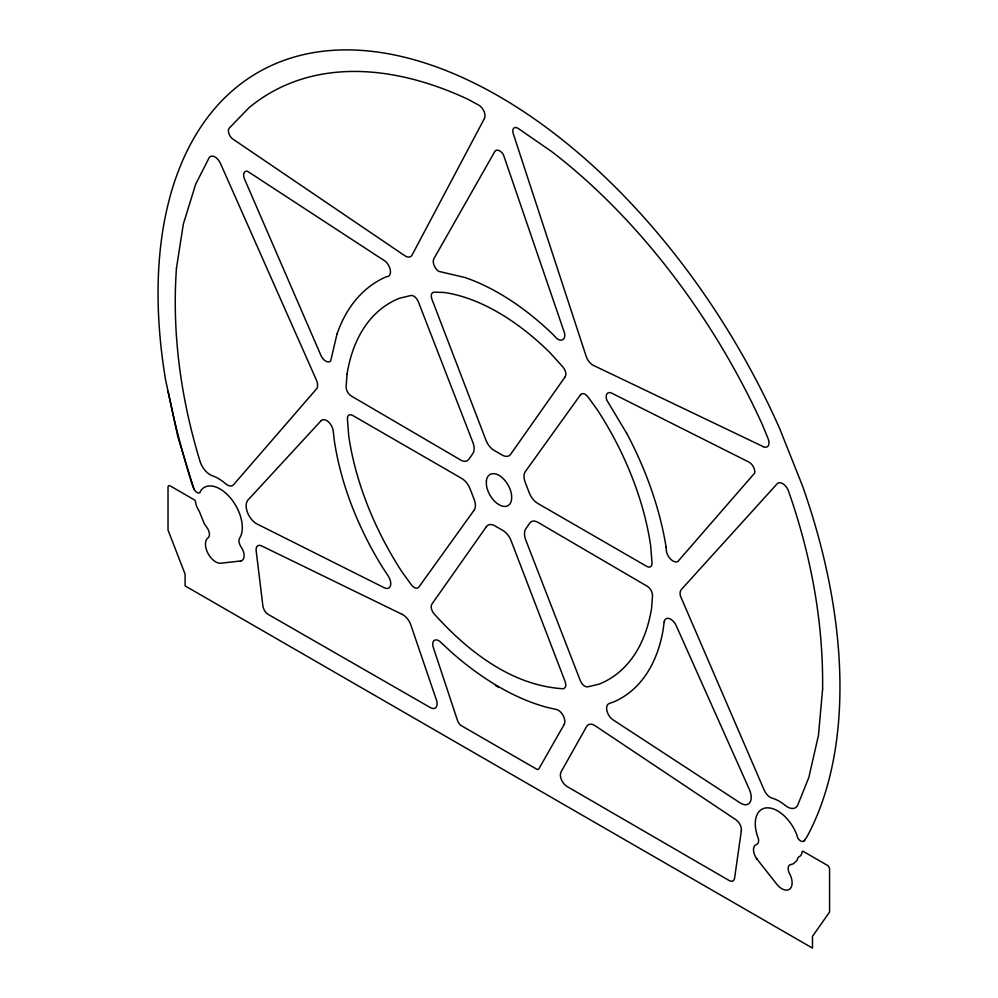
<?xml version="1.0" encoding="UTF-8"?>
<svg xmlns="http://www.w3.org/2000/svg" width="998" height="998" viewBox="0 0 998 998"><rect width="100%" height="100%" fill="white"/><g stroke="black" fill="none" stroke-linecap="round" stroke-linejoin="round"><path stroke-width="1.5" d="M241.129 560.926L220.932 563.209A14.446 8.346 60 0 1 207.646 552.705A14.446 8.346 60 0 1 208.407 537.573A7.972 4.603 60 0 0 207.921 529.077L204.303 523.775L199.176 511.063A13.036 7.522 60 0 1 195.558 502.169L195.483 501.52A1.871 1.073 60 0 0 194.236 499.786L170.259 485.939A3.156 1.821 60 0 0 168.026 487.236L168.026 530.113L185.104 574.137L185.104 585.888L812.484 948.1L812.484 936.349L829.575 912.047L829.575 869.171A3.156 1.821 60 0 0 827.342 865.303L803.353 851.456A1.871 1.073 60 0 0 802.118 851.756L802.043 852.329A13.036 7.522 60 0 1 798.425 857.045L796.828 860.55L793.298 863.831L789.68 864.942A7.972 4.603 60 0 0 789.181 872.876A14.446 8.346 60 0 1 789.954 888.894A14.446 8.346 60 0 1 776.669 884.066L756.472 858.455M757.158 859.328A10.666 6.163 60 0 1 756.472 844.52A7.735 4.466 60 0 0 758.268 838.283A31.487 18.176 60 0 1 766.427 807.869A31.487 18.176 60 0 1 796.841 834.839L797.776 837.996A6.013 3.468 60 0 0 803.802 841.177L804.538 840.316M804.226 840.865L806.958 836.811A482.184 278.392 60 0 0 802.554 486.051L779.7 428.629A482.184 278.392 60 0 0 363.946 50.586A482.184 278.392 60 0 0 165.606 380.001L177.781 436.563L193.986 489.319M495.457 685.476L498.8 687.435M626.619 433.219L606.784 400.073A8.308 4.803 60 0 1 611.674 393.125L748.912 462.086A7.797 4.503 60 0 1 754.663 473.089L677.804 561.55A9.755 5.639 60 0 1 666.502 551.869L666.065 547.154M168.026 391.241L174.039 418.636A655.886 378.679 60 0 0 181.025 446.243L183.557 455.487A655.886 378.679 60 0 0 191.778 483.269L194.273 489.806A6.013 3.468 60 0 0 199.825 492.775L200.76 490.704A31.487 18.176 60 0 1 231.174 498.838A31.487 18.176 60 0 1 239.32 538.671A7.735 4.466 60 0 0 241.129 546.991A10.666 6.163 60 0 1 240.443 561.013M626.644 433.169A241.092 139.196 60 0 1 666.09 547.091M176.446 268.312C171.818 333.157 180.9 398.427 199.775 460.502A15.606 9.007 60 0 0 212.337 475.747A41.691 24.064 60 0 1 226.022 484.117A10.392 6 60 0 0 233.495 484.791L316.441 388.983A9.755 5.626 60 0 0 317.302 387.349L317.476 386.688A9.755 5.626 60 0 0 316.378 380.026L220.496 163.485A9.381 5.414 60 0 0 214.445 156.698A9.381 5.414 60 0 0 208.981 158.008L195.633 184.343L183.345 224.039L176.446 268.312M486.388 480.849L486.388 484.679A17.989 10.392 60 0 0 497.341 503.653L500.659 505.574A17.989 10.392 60 0 0 511.612 499.25L511.612 495.407A17.989 10.392 60 0 0 500.659 476.445L499 475.36A17.989 10.392 60 0 0 486.388 480.849M347.03 374.188L346.131 386.5A7.398 4.279 60 0 0 351.308 396.031L461.251 460.352A13.261 7.66 60 0 0 468.811 459.317L472.852 453.566A13.76 7.947 60 0 0 472.852 442.326L418.337 301.745A7.348 4.242 60 0 0 410.839 295.52L399.35 298.29A218.599 126.21 60 0 0 347.03 374.188M652.505 595.856L651.594 608.181A218.599 126.21 60 0 1 599.287 684.067L587.797 686.836A7.348 4.242 60 0 1 580.3 680.611L525.771 540.043A13.76 7.947 60 0 1 525.784 528.803L529.826 523.039A13.261 7.66 60 0 1 537.373 522.004L647.328 586.325A7.398 4.279 60 0 1 652.505 595.856M822.601 689.131L818.447 735.401L808.829 777.479L797.889 804.712A15.606 9.007 60 0 1 785.326 805.448A41.691 24.064 60 0 0 771.641 798.013A10.392 6 60 0 1 764.169 790.067L680.362 595.843A9.755 5.626 60 0 1 681.285 589.593L777.168 483.768A9.381 5.414 60 0 1 783.218 483.968A9.381 5.414 60 0 1 788.682 491.59C810.887 554.95 823.437 621.879 822.601 689.131M664.157 622.016L663.071 630.187A215.231 124.263 60 0 1 614.556 701.569L609.117 703.565A9.681 5.589 60 0 0 606.934 710.825A9.681 5.589 60 0 0 612.997 719.808L740.217 802.928A14.608 8.433 60 0 0 749.885 802.479A14.608 8.433 60 0 0 749.386 789.505L676.22 625.671A9.419 5.439 60 0 0 669.209 618.535A9.419 5.439 60 0 0 664.157 622.016M741.352 830.673L734.578 878.277A7.747 4.479 60 0 1 729.151 880.523L567.001 786.461A9.406 5.439 60 0 1 561.038 771.953L586.649 726.457A12.338 7.123 60 0 1 595.157 725.758L736 819.807A8.308 4.803 60 0 1 741.352 830.673M337.025 333.968L330.675 360.977A8.308 4.803 60 0 1 320.894 355.338L244.572 179.166A7.797 4.503 60 0 1 247.454 171.232L385.515 261.389A9.755 5.639 60 0 1 388.796 276.159L385.665 277.032A241.092 139.196 60 0 0 337.025 333.968M484.442 118.463L412.049 255.114A10.279 5.938 60 0 1 404.839 255.738L232.921 139.109A6.986 4.029 60 0 1 228.866 133.458A6.986 4.029 60 0 1 229.328 128.031L248.964 107.747A457.895 264.358 60 0 1 467.513 99.052L478.691 105.089A8.658 5.002 60 0 1 484.442 118.463M494.771 151.571L433.856 258.769A8.308 4.803 60 0 0 438.746 271.369L464.931 277.506A241.092 139.196 60 0 1 553.017 334.492L556.585 338.347A9.755 5.639 60 0 0 564.606 333.257L503.404 154.64A7.797 4.503 60 0 0 494.771 151.571M564.157 724.486L538.945 768.697A3.892 2.246 60 0 1 536.475 769.046L461.413 725.708A6.025 3.481 60 0 1 457.558 720.668L433.319 647.452A8.483 4.903 60 0 1 434.205 640.466A8.483 4.903 60 0 1 440.517 642.026L450.36 651.232A262.237 151.409 60 0 0 548.064 707.644L556.397 709.478A9.207 5.314 60 0 1 563.284 715.766A9.207 5.314 60 0 1 564.157 724.486M565.205 376.757L510.627 454.315A13.76 7.947 60 0 1 502.206 455.076L494.11 450.397A13.261 7.66 60 0 1 486.288 441.029L431.947 299.288A7.398 4.279 60 0 1 434.255 292.164L444.347 292.476A218.599 126.21 60 0 1 550.073 352.793L562.872 366.965A7.348 4.242 60 0 1 565.205 376.757M486.45 526.582L431.872 604.152A7.348 4.242 60 0 0 434.205 613.945C467.488 650.945 511.388 685.501 562.822 688.732A7.398 4.279 60 0 0 565.13 681.622L510.789 539.881A13.261 7.66 60 0 0 502.967 530.512L494.871 525.834A13.76 7.947 60 0 0 486.45 526.582M474.424 509.729L418.811 587.148A7.398 4.279 60 0 1 411.313 584.741L402.144 572.116A218.599 126.21 60 0 1 348.726 435.901L347.416 418.96A7.348 4.242 60 0 1 352.581 415.393L461.675 478.404A13.76 7.947 60 0 1 470.095 488.895L474.15 499.324A13.261 7.66 60 0 1 474.424 509.729M580.599 394.659L524.985 472.079A13.261 7.66 60 0 0 525.26 482.483L529.302 492.925A13.76 7.947 60 0 0 537.735 503.404L646.816 566.415A7.348 4.242 60 0 0 651.993 562.847L650.684 545.906A218.599 126.21 60 0 0 597.266 409.704L588.084 397.079A7.398 4.279 60 0 0 580.599 394.659M321.144 420.669L247.991 500.023A14.608 8.433 60 0 0 247.479 512.411A14.608 8.433 60 0 0 257.147 524.037L384.367 587.81A9.681 5.589 60 0 0 390.43 585.838A9.681 5.589 60 0 0 388.247 576.046L382.808 567.775A215.231 124.263 60 0 1 334.293 440.368L333.207 430.949A9.419 5.439 60 0 0 328.155 421.63A9.419 5.439 60 0 0 321.144 420.669M763.42 446.705L593.398 365.38A10.279 5.938 60 0 1 586.188 356.398L513.271 133.695A6.986 4.029 60 0 1 513.721 128.243A6.986 4.029 60 0 1 518.236 128.468L551.757 151.634A457.895 264.358 60 0 1 762.185 424.25L768.098 438.633A8.658 5.002 60 0 1 763.42 446.705M402.319 614.431L261.488 545.844A8.308 4.803 60 0 0 256.137 550.534L262.898 605.948A7.747 4.479 60 0 0 268.325 614.469L430.487 707.657A9.406 5.439 60 0 0 436.438 700.022L410.827 624.948A12.338 7.123 60 0 0 402.319 614.431"/></g></svg>
